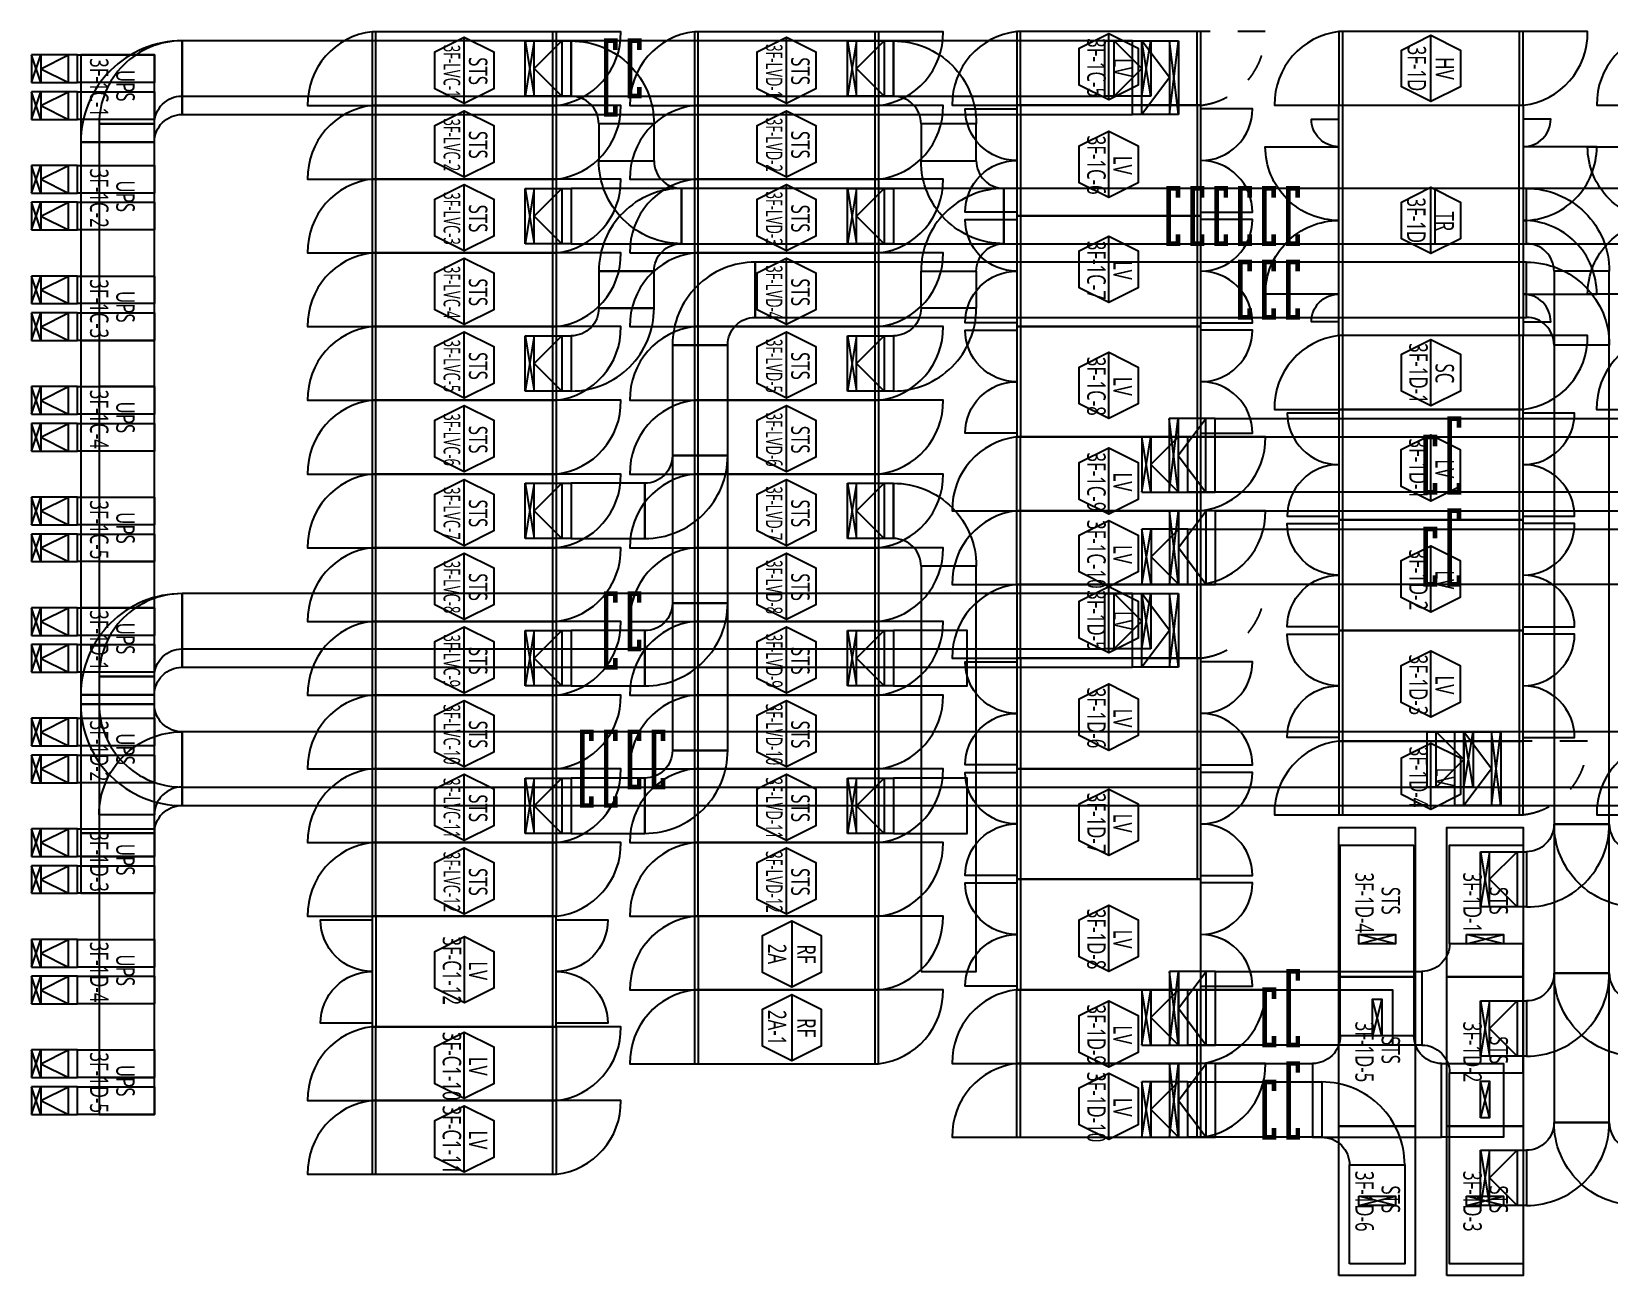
# Model space of a CAD drawing. Header units: millimetres. Extents: x -138191 to 245733, y -341087 to 835263.
# Drawn here: x -82852 to -65716, y 485705 to 499205 of the extents above; entities that cross this region are included whole.
import ezdxf
from ezdxf.enums import TextEntityAlignment as Align

# ---------------------------------------------------------------- set-up
doc = ezdxf.new("R2010")
doc.units = ezdxf.units.MM
doc.header["$LTSCALE"] = 300
doc.linetypes.add('D1', pattern=[3, 1, -1, 1])
for name, color, linetype in [('------00 Switch Gear', 3, 'Continuous'), ('------00 Switch Gear_Number', 1, 'Continuous'), ('-----26 Electrical Cable Tray_LV_STS1', 3, 'Continuous'), ('-----26 Electrical Cable Tray_LV_STS2', 2, 'Continuous'), ('-----26 Electrical Cable Tray_LV_UPS', 6, 'Continuous')]:
    doc.layers.add(name, color=color, linetype=linetype)
doc.styles.add('ELEC', font='malgun.ttf')

# ---------------------------------------------------------------- blocks, each defined once
blk = doc.blocks.new('STS-R')
blk.add_lwpolyline([(886994, -128588), (888614, -128588), (888614, -129418), (886994, -129418), (886994, -128588)])
blk = doc.blocks.new('A$550585017316')
at = {"color": 0}
for p, q in [((400, 300), (0, 300)), ((0, 300), (0, 0)), ((500, 300), (400, 300)), ((500, 0), (500, 300)), ((0, 0), (400, 0)), ((400, 0), (500, 0))]:
    blk.add_line(p, q, dxfattribs=at)
at = {"color": 8}
for p, q in [((100, 0), (0, 300)), ((0, 0), (100, 300)), ((100, 150), (400, 300)), ((100, 300), (100, 0)), ((400, 0), (400, 300)), ((100, 150), (400, 0))]:
    blk.add_line(p, q, dxfattribs=at)
blk = doc.blocks.new('A$495596483691')
at = {"color": 0}
for p, q in [((100, 600), (0, 600)), ((0, 600), (0, 0)), ((500, 600), (100, 600)), ((500, 0), (500, 600)), ((0, 0), (100, 0)), ((100, 0), (500, 0))]:
    blk.add_line(p, q, dxfattribs=at)
at = {"color": 8}
for p, q in [((400, 300), (100, 600)), ((100, 600), (100, 0)), ((400, 0), (400, 600)), ((400, 600), (500, 0)), ((500, 600), (400, 0)), ((400, 300), (100, 0))]:
    blk.add_line(p, q, dxfattribs=at)
blk = doc.blocks.new('A$480505980042')
at = {"color": 0}
for p, q in [((400, 800), (0, 800)), ((0, 800), (0, 0)), ((500, 800), (400, 800)), ((500, 0), (500, 800)), ((0, 0), (400, 0)), ((400, 0), (500, 0))]:
    blk.add_line(p, q, dxfattribs=at)
at = {"color": 8}
for p, q in [((100, 0), (0, 800)), ((0, 0), (100, 800)), ((100, 400), (400, 800)), ((100, 800), (100, 0)), ((400, 0), (400, 800)), ((100, 400), (400, 0))]:
    blk.add_line(p, q, dxfattribs=at)

msp = doc.modelspace()

# ---------------------------------------------------------------- linework, layer by layer
at = {"layer": '------00 Switch Gear'}
for p, q in [((-79112, 498403, 0), (-79112, 499203, 0)), ((-77192, 498403, 0), (-77192, 499203, 0)), ((-75612, 498403, 0), (-75612, 499203, 0)), ((-73692, 498403, 0), (-73692, 499203, 0)), ((-72111, 498405, 0), (-72111, 499205, 0)), ((-70193, 498405, 0), (-70193, 499205, 0)), ((-68611, 498405, 0), (-68611, 499205, 0)), ((-66693, 498405, 0), (-66693, 499205, 0)), ((-79112, 497603, 0), (-79112, 498403, 0)), ((-77192, 497603, 0), (-77192, 498403, 0)), ((-75612, 497603, 0), (-75612, 498403, 0)), ((-73692, 497603, 0), (-73692, 498403, 0)), ((-72113, 498405, 0), (-72113, 497205, 0)), ((-70195, 498405, 0), (-70195, 497205, 0)), ((-68611, 495905, 0), (-68611, 498405, 0)), ((-66697, 495905, 0), (-66697, 498405, 0)), ((-79112, 496803, 0), (-79112, 497603, 0)), ((-77192, 496803, 0), (-77192, 497603, 0)), ((-75612, 496803, 0), (-75612, 497603, 0)), ((-73692, 496803, 0), (-73692, 497603, 0)), ((-72113, 497205, 0), (-72113, 496005, 0)), ((-70195, 497205, 0), (-70195, 496005, 0)), ((-79112, 496003, 0), (-79112, 496803, 0)), ((-77192, 496003, 0), (-77192, 496803, 0)), ((-75612, 496003, 0), (-75612, 496803, 0)), ((-73692, 496003, 0), (-73692, 496803, 0)), ((-79112, 495203, 0), (-79112, 496003, 0)), ((-77192, 495203, 0), (-77192, 496003, 0)), ((-75612, 495203, 0), (-75612, 496003, 0)), ((-73692, 495203, 0), (-73692, 496003, 0)), ((-72113, 496005, 0), (-72113, 494805, 0)), ((-70195, 496005, 0), (-70195, 494805, 0)), ((-68613, 495105, 0), (-68613, 495905, 0)), ((-66693, 495105, 0), (-66693, 495905, 0)), ((-79112, 494403, 0), (-79112, 495203, 0)), ((-77192, 494403, 0), (-77192, 495203, 0)), ((-75612, 494403, 0), (-75612, 495203, 0)), ((-73692, 494403, 0), (-73692, 495203, 0)), ((-68614, 495105, 0), (-68614, 493905, 0)), ((-66696, 495105, 0), (-66696, 493905, 0)), ((-72112, 494005, 0), (-72112, 494805, 0)), ((-70192, 494005, 0), (-70192, 494805, 0)), ((-79112, 493603, 0), (-79112, 494403, 0)), ((-77192, 493603, 0), (-77192, 494403, 0)), ((-75612, 493603, 0), (-75612, 494403, 0)), ((-73692, 493603, 0), (-73692, 494403, 0)), ((-72112, 493205, 0), (-72112, 494005, 0)), ((-70192, 493205, 0), (-70192, 494005, 0)), ((-68614, 493905, 0), (-68614, 492705, 0)), ((-66696, 493905, 0), (-66696, 492705, 0)), ((-79112, 492803, 0), (-79112, 493603, 0)), ((-77192, 492803, 0), (-77192, 493603, 0)), ((-75612, 492803, 0), (-75612, 493603, 0)), ((-73692, 492803, 0), (-73692, 493603, 0)), ((-72111, 492405, 0), (-72111, 493205, 0)), ((-70193, 492405, 0), (-70193, 493205, 0)), ((-79112, 492003, 0), (-79112, 492803, 0)), ((-77192, 492003, 0), (-77192, 492803, 0)), ((-75612, 492003, 0), (-75612, 492803, 0)), ((-73692, 492003, 0), (-73692, 492803, 0)), ((-68614, 492705, 0), (-68614, 491505, 0)), ((-66696, 492705, 0), (-66696, 491505, 0)), ((-72113, 492405, 0), (-72113, 491205, 0)), ((-70195, 492405, 0), (-70195, 491205, 0)), ((-79112, 491203, 0), (-79112, 492003, 0)), ((-77192, 491203, 0), (-77192, 492003, 0)), ((-75612, 491203, 0), (-75612, 492003, 0)), ((-73692, 491203, 0), (-73692, 492003, 0)), ((-68612, 490705, 0), (-68612, 491505, 0)), ((-66694, 490705, 0), (-66694, 491505, 0)), ((-79112, 490403, 0), (-79112, 491203, 0)), ((-77192, 490403, 0), (-77192, 491203, 0)), ((-75612, 490403, 0), (-75612, 491203, 0)), ((-73692, 490403, 0), (-73692, 491203, 0)), ((-72113, 491205, 0), (-72113, 490005, 0)), ((-70195, 491205, 0), (-70195, 490005, 0)), ((-79112, 489603, 0), (-79112, 490403, 0)), ((-77192, 489603, 0), (-77192, 490403, 0)), ((-75612, 489603, 0), (-75612, 490403, 0)), ((-73692, 489603, 0), (-73692, 490403, 0)), ((-72113, 490005, 0), (-72113, 488805, 0)), ((-79113, 489603, 0), (-79113, 488403, 0)), ((-77195, 489603, 0), (-77195, 488403, 0)), ((-75613, 489603, 0), (-75613, 488803, 0)), ((-73695, 489603, 0), (-73695, 488803, 0)), ((-75613, 488803, 0), (-75613, 488003, 0)), ((-73695, 488803, 0), (-73695, 488003, 0)), ((-72112, 488005, 0), (-72112, 488805, 0)), ((-70192, 488005, 0), (-70192, 488805, 0)), ((-79112, 487603, 0), (-79112, 488403, 0)), ((-77192, 487603, 0), (-77192, 488403, 0)), ((-72112, 487205, 0), (-72112, 488005, 0)), ((-70192, 487205, 0), (-70192, 488005, 0)), ((-79112, 486803, 0), (-79112, 487603, 0)), ((-77192, 486803, 0), (-77192, 487603, 0))]:
    msp.add_line(p, q, dxfattribs=at)
at = {"layer": '------00 Switch Gear', "elevation": 0}
for points in [[(-79154, 499203, 0.385743), (-79854, 498403), (-79154, 498403)], [(-77152, 498403, 0.385743), (-76452, 499203), (-77152, 499203)], [(-75654, 499203, 0.385743), (-76354, 498403), (-75654, 498403)], [(-73652, 498403, 0.385743), (-72952, 499203), (-73652, 499203)], [(-72153, 499205, 0.385743), (-72853, 498405), (-72153, 498405)], [(-68653, 499205, 0.385743), (-69353, 498405), (-68653, 498405)], [(-66653, 498405, 0.385743), (-65953, 499205), (-66653, 499205)], [(-65153, 499205, 0.385743), (-65853, 498405), (-65153, 498405)], [(-79154, 498403, 0.385743), (-79854, 497603), (-79154, 497603)], [(-77152, 497603, 0.385743), (-76452, 498403), (-77152, 498403)], [(-75654, 498403, 0.385743), (-76354, 497603), (-75654, 497603)], [(-73652, 497603, 0.385743), (-72952, 498403), (-73652, 498403)], [(-72153, 497245), (-72713, 497245, -0.414214), (-72153, 497805, -0.414214), (-72713, 498365), (-72713, 498365), (-72153, 498365)], [(-70153, 497245), (-69593, 497245, 0.414214), (-70153, 497805, 0.414214), (-69593, 498365), (-70153, 498365)], [(-68653, 496055), (-68953, 496055, -0.414214), (-68653, 496355), (-69453, 496355, -0.414214), (-68653, 497155, -0.414214), (-69453, 497955), (-68653, 497955, -0.414214), (-68953, 498255), (-68653, 498255)], [(-66653, 496055), (-66353, 496055, 0.414214), (-66653, 496355), (-65853, 496355, 0.414214), (-66653, 497155, 0.414214), (-65853, 497955), (-66653, 497955, 0.414214), (-66353, 498255), (-66653, 498255)], [(-65153, 496055), (-65453, 496055, -0.414214), (-65153, 496355), (-65953, 496355, -0.414214), (-65153, 497155, -0.414214), (-65953, 497955), (-65153, 497955, -0.414214), (-65453, 498255), (-65153, 498255)], [(-79154, 497603, 0.385743), (-79854, 496803), (-79154, 496803)], [(-77152, 496803, 0.385743), (-76452, 497603), (-77152, 497603)], [(-73652, 496803, 0.385743), (-72952, 497603), (-73652, 497603)], [(-72153, 496045), (-72713, 496045, -0.414214), (-72153, 496605, -0.414214), (-72713, 497165), (-72713, 497165), (-72153, 497165)], [(-70153, 496045), (-69593, 496045, 0.414214), (-70153, 496605, 0.414214), (-69593, 497165), (-70153, 497165)], [(-79154, 496803, 0.385743), (-79854, 496003), (-79154, 496003)], [(-77152, 496003, 0.385743), (-76452, 496803), (-77152, 496803)], [(-75654, 496803, 0.385743), (-76354, 496003), (-75654, 496003)], [(-73652, 496003, 0.385743), (-72952, 496803), (-73652, 496803)], [(-79154, 496003, 0.385743), (-79854, 495203), (-79154, 495203)], [(-77152, 495203, 0.385743), (-76452, 496003), (-77152, 496003)], [(-75654, 496003, 0.385743), (-76354, 495203), (-75654, 495203)], [(-73652, 495203, 0.385743), (-72952, 496003), (-73652, 496003)], [(-72153, 494845), (-72713, 494845, -0.414214), (-72153, 495405, -0.414214), (-72713, 495965), (-72713, 495965), (-72153, 495965)], [(-70153, 494845), (-69593, 494845, 0.414214), (-70153, 495405, 0.414214), (-69593, 495965), (-70153, 495965)], [(-70153, 494845), (-69593, 494845, 0.414214), (-70153, 495405, 0.414214), (-69593, 495965), (-70153, 495965)], [(-68655, 495905, 0.385743), (-69355, 495105), (-68655, 495105)], [(-66653, 495105, 0.385743), (-65953, 495905), (-66653, 495905)], [(-65155, 495905, 0.385743), (-65855, 495105), (-65155, 495105)], [(-79154, 495203, 0.385743), (-79854, 494403), (-79154, 494403)], [(-77152, 494403, 0.385743), (-76452, 495203), (-77152, 495203)], [(-75654, 495203, 0.385743), (-76354, 494403), (-75654, 494403)], [(-73652, 494403, 0.385743), (-72952, 495203), (-73652, 495203)], [(-68654, 495065), (-69214, 495065), (-69214, 495065, 0.414214), (-68654, 494505, 0.414214), (-69214, 493945), (-68654, 493945)], [(-66654, 493945), (-66094, 493945, 0.414214), (-66654, 494505, 0.414214), (-66094, 495065), (-66654, 495065)], [(-72154, 494805, 0.385743), (-72854, 494005), (-72154, 494005)], [(-70152, 494005, 0.385743), (-69452, 494805), (-70152, 494805)], [(-79154, 494403, 0.385743), (-79854, 493603), (-79154, 493603)], [(-77152, 493603, 0.385743), (-76452, 494403), (-77152, 494403)], [(-75654, 494403, 0.385743), (-76354, 493603), (-75654, 493603)], [(-73652, 493603, 0.385743), (-72952, 494403), (-73652, 494403)], [(-72154, 494005, 0.385743), (-72854, 493205), (-72154, 493205)], [(-70152, 493205, 0.385743), (-69452, 494005), (-70152, 494005)], [(-68654, 492745), (-69214, 492745, -0.414214), (-68654, 493305, -0.414214), (-69214, 493865), (-69214, 493865), (-68654, 493865)], [(-66654, 492745), (-66094, 492745, 0.414214), (-66654, 493305, 0.414214), (-66094, 493865), (-66654, 493865)], [(-79154, 493603, 0.385743), (-79854, 492803), (-79154, 492803)], [(-77152, 492803, 0.385743), (-76452, 493603), (-77152, 493603)], [(-75654, 493603, 0.385743), (-76354, 492803), (-75654, 492803)], [(-73652, 492803, 0.385743), (-72952, 493603), (-73652, 493603)], [(-72153, 493205, 0.385743), (-72853, 492405), (-72153, 492405)], [(-79154, 492803, 0.385743), (-79854, 492003), (-79154, 492003)], [(-77152, 492003, 0.385743), (-76452, 492803), (-77152, 492803)], [(-75654, 492803, 0.385743), (-76354, 492003), (-75654, 492003)], [(-73652, 492003, 0.385743), (-72952, 492803), (-73652, 492803)], [(-68654, 491545), (-69214, 491545, -0.414214), (-68654, 492105, -0.414214), (-69214, 492665), (-69214, 492665), (-68654, 492665)], [(-66654, 491545), (-66094, 491545, 0.414214), (-66654, 492105, 0.414214), (-66094, 492665), (-66654, 492665)], [(-72153, 491245), (-72713, 491245, -0.414214), (-72153, 491805, -0.414214), (-72713, 492365), (-72713, 492365), (-72153, 492365)], [(-70153, 491245), (-69593, 491245, 0.414214), (-70153, 491805, 0.414214), (-69593, 492365), (-70153, 492365)], [(-79154, 492003, 0.385743), (-79854, 491203), (-79154, 491203)], [(-77152, 491203, 0.385743), (-76452, 492003), (-77152, 492003)], [(-75654, 492003, 0.385743), (-76354, 491203), (-75654, 491203)], [(-73652, 491203, 0.385743), (-72952, 492003), (-73652, 492003)], [(-68654, 491505, 0.385743), (-69354, 490705), (-68654, 490705)], [(-65154, 491505, 0.385743), (-65854, 490705), (-65154, 490705)], [(-79154, 491203, 0.385743), (-79854, 490403), (-79154, 490403)], [(-77152, 490403, 0.385743), (-76452, 491203), (-77152, 491203)], [(-75654, 491203, 0.385743), (-76354, 490403), (-75654, 490403)], [(-73652, 490403, 0.385743), (-72952, 491203), (-73652, 491203)], [(-72153, 490045), (-72713, 490045, -0.414214), (-72153, 490605, -0.414214), (-72713, 491165), (-72713, 491165), (-72153, 491165)], [(-70153, 490045), (-69593, 490045, 0.414214), (-70153, 490605, 0.414214), (-69593, 491165), (-70153, 491165)], [(-79154, 490403, 0.385743), (-79854, 489603), (-79113, 489603)], [(-77152, 489603, 0.385743), (-76452, 490403), (-77152, 490403)], [(-75654, 490403, 0.385743), (-76354, 489603), (-75654, 489603)], [(-73652, 489603, 0.385743), (-72952, 490403), (-73652, 490403)], [(-72153, 488845), (-72713, 488845, -0.414214), (-72153, 489405, -0.414214), (-72713, 489965), (-72713, 489965), (-72153, 489965)], [(-70153, 488845), (-69593, 488845, 0.414214), (-70153, 489405, 0.414214), (-69593, 489965), (-70153, 489965)], [(-70153, 488845), (-69593, 488845, 0.414214), (-70153, 489405, 0.414214), (-69593, 489965), (-70153, 489965)], [(-70153, 488845), (-69593, 488845, 0.414214), (-70153, 489405, 0.414214), (-69593, 489965), (-70153, 489965)], [(-70153, 488845), (-69593, 488845, 0.414214), (-70153, 489405, 0.414214), (-69593, 489965), (-70153, 489965)], [(-75653, 489603, 0.385743), (-76353, 488803), (-75653, 488803)], [(-73653, 488803, 0.385743), (-72953, 489603), (-73653, 489603)], [(-79153, 488443), (-79713, 488443, -0.414214), (-79153, 489003, -0.414214), (-79713, 489563), (-79713, 489563), (-79153, 489563)], [(-77153, 489563), (-76593, 489563, -0.414214), (-77153, 489003, -0.414214), (-76593, 488443), (-77153, 488443)], [(-75653, 488803, 0.385743), (-76353, 488003), (-75653, 488003)], [(-73653, 488003, 0.385743), (-72953, 488803), (-73653, 488803)], [(-72154, 488805, 0.385743), (-72854, 488005), (-72154, 488005)], [(-70152, 488005, 0.385743), (-69452, 488805), (-70152, 488805)], [(-79154, 488403, 0.385743), (-79854, 487603), (-79154, 487603)], [(-77152, 487603, 0.385743), (-76452, 488403), (-77152, 488403)], [(-72154, 488005, 0.385743), (-72854, 487205), (-72154, 487205)], [(-70152, 487205, 0.385743), (-69452, 488005), (-70152, 488005)], [(-79154, 487603, 0.385743), (-79854, 486803), (-79154, 486803)], [(-77152, 486803, 0.385743), (-76452, 487603), (-77152, 487603)]]:
    msp.add_lwpolyline(points, format="xyb", dxfattribs=at)
for points in [[(-77152, 498403), (-77152, 499203), (-79154, 499203), (-79154, 498403)], [(-73652, 498403), (-73652, 499203), (-75654, 499203), (-75654, 498403)], [(-70153, 498405), (-70153, 499205), (-72153, 499205), (-72153, 498405)], [(-66653, 498405), (-66653, 499205), (-68653, 499205), (-68653, 498405)], [(-77152, 497603), (-77152, 498403), (-79154, 498403), (-79154, 497603)], [(-73652, 497603), (-73652, 498403), (-75654, 498403), (-75654, 497603)], [(-72153, 498405), (-72153, 497205), (-70153, 497205), (-70153, 498405)], [(-68653, 495905), (-68653, 498405), (-66653, 498405), (-66653, 495905)], [(-77152, 496803), (-77152, 497603), (-79154, 497603), (-79154, 496803)], [(-73652, 496803), (-73652, 497603), (-75654, 497603), (-75654, 496803)], [(-72153, 497205), (-72153, 496005), (-70153, 496005), (-70153, 497205)], [(-77152, 496003), (-77152, 496803), (-79154, 496803), (-79154, 496003)], [(-73652, 496003), (-73652, 496803), (-75654, 496803), (-75654, 496003)], [(-77152, 495203), (-77152, 496003), (-79154, 496003), (-79154, 495203)], [(-73652, 495203), (-73652, 496003), (-75654, 496003), (-75654, 495203)], [(-72153, 496005), (-72153, 494805), (-70153, 494805), (-70153, 496005)], [(-66653, 495105), (-66653, 495905), (-68655, 495905), (-68655, 495105)], [(-77152, 494403), (-77152, 495203), (-79154, 495203), (-79154, 494403)], [(-73652, 494403), (-73652, 495203), (-75654, 495203), (-75654, 494403)], [(-68654, 495105), (-68654, 493905), (-66654, 493905), (-66654, 495105)], [(-70152, 494005), (-70152, 494805), (-72154, 494805), (-72154, 494005)], [(-77152, 493603), (-77152, 494403), (-79154, 494403), (-79154, 493603)], [(-73652, 493603), (-73652, 494403), (-75654, 494403), (-75654, 493603)], [(-70152, 493205), (-70152, 494005), (-72154, 494005), (-72154, 493205)], [(-68654, 493905), (-68654, 492705), (-66654, 492705), (-66654, 493905)], [(-77152, 492803), (-77152, 493603), (-79154, 493603), (-79154, 492803)], [(-73652, 492803), (-73652, 493603), (-75654, 493603), (-75654, 492803)], [(-70153, 492405), (-70153, 493205), (-72153, 493205), (-72153, 492405)], [(-77152, 492003), (-77152, 492803), (-79154, 492803), (-79154, 492003)], [(-73652, 492003), (-73652, 492803), (-75654, 492803), (-75654, 492003)], [(-68654, 492705), (-68654, 491505), (-66654, 491505), (-66654, 492705)], [(-72153, 492405), (-72153, 491205), (-70153, 491205), (-70153, 492405)], [(-77152, 491203), (-77152, 492003), (-79154, 492003), (-79154, 491203)], [(-73652, 491203), (-73652, 492003), (-75654, 492003), (-75654, 491203)], [(-66654, 490705), (-66654, 491505), (-68654, 491505), (-68654, 490705)], [(-77152, 490403), (-77152, 491203), (-79154, 491203), (-79154, 490403)], [(-73652, 490403), (-73652, 491203), (-75654, 491203), (-75654, 490403)], [(-72153, 491205), (-72153, 490005), (-70153, 490005), (-70153, 491205)], [(-77152, 489603), (-77152, 490403), (-79154, 490403), (-79154, 489603)], [(-73652, 489603), (-73652, 490403), (-75654, 490403), (-75654, 489603)], [(-72153, 490005), (-72153, 488805), (-70153, 488805), (-70153, 490005)], [(-79153, 489603), (-79153, 488403), (-77153, 488403), (-77153, 489603)], [(-75653, 489603), (-75653, 488803), (-73653, 488803), (-73653, 489603)], [(-75653, 488803), (-75653, 488003), (-73653, 488003), (-73653, 488803)], [(-70152, 488005), (-70152, 488805), (-72154, 488805), (-72154, 488005)], [(-77152, 487603), (-77152, 488403), (-79154, 488403), (-79154, 487603)], [(-70152, 487205), (-70152, 488005), (-72154, 488005), (-72154, 487205)], [(-77152, 486803), (-77152, 487603), (-79154, 487603), (-79154, 486803)]]:
    msp.add_lwpolyline(points, close=True, dxfattribs=at)
at = {"layer": '------00 Switch Gear', "linetype": 'D1', "elevation": 0}
for points in [[(-70153, 498405, 0.385743), (-69453, 499205), (-70153, 499205)], [(-70153, 492405, 0.385743), (-69453, 493205), (-70153, 493205)], [(-66654, 490705, 0.385743), (-65954, 491505), (-66654, 491505)]]:
    msp.add_lwpolyline(points, format="xyb", dxfattribs=at)
at = {"layer": '------00 Switch Gear', "elevation": 0}
msp.add_lwpolyline([(-76354, 496803), (-75654, 496803)], dxfattribs=at)
at = {"layer": '------00 Switch Gear'}
msp.add_arc((-75563, 496817, 0), 791, 96.6265, 181.0016, dxfattribs=at)
at = {"layer": '------00 Switch Gear_Number', "elevation": 0}
for points in [[(-78153, 498425), (-78153, 499145), (-77833, 498986), (-77833, 498585), (-78153, 498425), (-78473, 498585), (-78473, 498986), (-78153, 499145)], [(-74653, 498425), (-74653, 499145), (-74333, 498986), (-74333, 498585), (-74653, 498425), (-74973, 498585), (-74973, 498986), (-74653, 499145)], [(-71153, 498463), (-71153, 499183), (-70833, 499024), (-70833, 498623), (-71153, 498463), (-71473, 498623), (-71473, 499024), (-71153, 499183)], [(-67655, 498445), (-67655, 499165), (-67335, 499005), (-67335, 498605), (-67655, 498445), (-67975, 498605), (-67975, 499005), (-67655, 499165)], [(-78153, 497625), (-78153, 498345), (-77833, 498186), (-77833, 497785), (-78153, 497625), (-78473, 497785), (-78473, 498186), (-78153, 498345)], [(-74653, 497625), (-74653, 498345), (-74333, 498186), (-74333, 497785), (-74653, 497625), (-74973, 497785), (-74973, 498186), (-74653, 498345)], [(-71153, 497404), (-71153, 498124), (-70833, 497964), (-70833, 497564), (-71153, 497404), (-71473, 497564), (-71473, 497964), (-71153, 498124)], [(-78153, 496825), (-78153, 497545), (-77833, 497386), (-77833, 496985), (-78153, 496825), (-78473, 496985), (-78473, 497386), (-78153, 497545)], [(-74653, 496825), (-74653, 497545), (-74333, 497386), (-74333, 496985), (-74653, 496825), (-74973, 496985), (-74973, 497386), (-74653, 497545)], [(-67655, 496795), (-67655, 497515), (-67335, 497355), (-67335, 496955), (-67655, 496795), (-67975, 496955), (-67975, 497355), (-67655, 497515)], [(-71153, 496263), (-71153, 496983), (-70833, 496824), (-70833, 496423), (-71153, 496263), (-71473, 496423), (-71473, 496824), (-71153, 496983)], [(-78153, 496025), (-78153, 496745), (-77833, 496586), (-77833, 496185), (-78153, 496025), (-78473, 496185), (-78473, 496586), (-78153, 496745)], [(-74653, 496025), (-74653, 496745), (-74333, 496586), (-74333, 496185), (-74653, 496025), (-74973, 496185), (-74973, 496586), (-74653, 496745)], [(-78153, 495225), (-78153, 495945), (-77833, 495786), (-77833, 495385), (-78153, 495225), (-78473, 495385), (-78473, 495786), (-78153, 495945)], [(-74653, 495225), (-74653, 495945), (-74333, 495786), (-74333, 495385), (-74653, 495225), (-74973, 495385), (-74973, 495786), (-74653, 495945)], [(-67655, 495144), (-67655, 495864), (-67335, 495704), (-67335, 495304), (-67655, 495144), (-67975, 495304), (-67975, 495704), (-67655, 495864)], [(-71153, 495004), (-71153, 495724), (-70833, 495564), (-70833, 495164), (-71153, 495004), (-71473, 495164), (-71473, 495564), (-71153, 495724)], [(-78153, 494425), (-78153, 495145), (-77833, 494986), (-77833, 494585), (-78153, 494425), (-78473, 494585), (-78473, 494986), (-78153, 495145)], [(-74653, 494425), (-74653, 495145), (-74333, 494986), (-74333, 494585), (-74653, 494425), (-74973, 494585), (-74973, 494986), (-74653, 495145)], [(-67656, 494109), (-67656, 494829), (-67336, 494669), (-67336, 494268), (-67656, 494109), (-67976, 494268), (-67976, 494669), (-67656, 494829)], [(-71153, 493966), (-71153, 494686), (-70833, 494527), (-70833, 494126), (-71153, 493966), (-71473, 494126), (-71473, 494527), (-71153, 494686)], [(-78153, 493625), (-78153, 494345), (-77833, 494186), (-77833, 493785), (-78153, 493625), (-78473, 493785), (-78473, 494186), (-78153, 494345)], [(-74653, 493625), (-74653, 494345), (-74333, 494186), (-74333, 493785), (-74653, 493625), (-74973, 493785), (-74973, 494186), (-74653, 494345)], [(-71153, 493180), (-71153, 493900), (-70833, 493741), (-70833, 493340), (-71153, 493180), (-71473, 493340), (-71473, 493741), (-71153, 493900)], [(-78153, 492825), (-78153, 493545), (-77833, 493386), (-77833, 492985), (-78153, 492825), (-78473, 492985), (-78473, 493386), (-78153, 493545)], [(-74653, 492825), (-74653, 493545), (-74333, 493386), (-74333, 492985), (-74653, 492825), (-74973, 492985), (-74973, 493386), (-74653, 493545)], [(-67656, 492904), (-67656, 493624), (-67336, 493464), (-67336, 493064), (-67656, 492904), (-67976, 493064), (-67976, 493464), (-67656, 493624)], [(-71153, 492463), (-71153, 493183), (-70833, 493024), (-70833, 492623), (-71153, 492463), (-71473, 492623), (-71473, 493024), (-71153, 493183)], [(-78153, 492025), (-78153, 492745), (-77833, 492586), (-77833, 492185), (-78153, 492025), (-78473, 492185), (-78473, 492586), (-78153, 492745)], [(-74653, 492025), (-74653, 492745), (-74333, 492586), (-74333, 492185), (-74653, 492025), (-74973, 492185), (-74973, 492586), (-74653, 492745)], [(-67656, 491763), (-67656, 492483), (-67336, 492324), (-67336, 491923), (-67656, 491763), (-67976, 491923), (-67976, 492324), (-67656, 492483)], [(-71153, 491404), (-71153, 492124), (-70833, 491964), (-70833, 491564), (-71153, 491404), (-71473, 491564), (-71473, 491964), (-71153, 492124)], [(-78153, 491225), (-78153, 491945), (-77833, 491786), (-77833, 491385), (-78153, 491225), (-78473, 491385), (-78473, 491786), (-78153, 491945)], [(-74653, 491225), (-74653, 491945), (-74333, 491786), (-74333, 491385), (-74653, 491225), (-74973, 491385), (-74973, 491786), (-74653, 491945)], [(-67654, 490763), (-67654, 491483), (-67334, 491324), (-67334, 490923), (-67654, 490763), (-67974, 490923), (-67974, 491324), (-67654, 491483)], [(-78153, 490425), (-78153, 491145), (-77833, 490986), (-77833, 490585), (-78153, 490425), (-78473, 490585), (-78473, 490986), (-78153, 491145)], [(-74653, 490425), (-74653, 491145), (-74333, 490986), (-74333, 490585), (-74653, 490425), (-74973, 490585), (-74973, 490986), (-74653, 491145)], [(-71153, 490263), (-71153, 490983), (-70833, 490824), (-70833, 490423), (-71153, 490263), (-71473, 490423), (-71473, 490824), (-71153, 490983)], [(-78153, 489625), (-78153, 490345), (-77833, 490186), (-77833, 489785), (-78153, 489625), (-78473, 489785), (-78473, 490186), (-78153, 490345)], [(-74653, 489625), (-74653, 490345), (-74333, 490186), (-74333, 489785), (-74653, 489625), (-74973, 489785), (-74973, 490186), (-74653, 490345)], [(-71153, 489004), (-71153, 489724), (-70833, 489564), (-70833, 489164), (-71153, 489004), (-71473, 489164), (-71473, 489564), (-71153, 489724)], [(-78152, 488662), (-78152, 489382), (-77832, 489222), (-77832, 488821), (-78152, 488662), (-78472, 488821), (-78472, 489222), (-78152, 489382)], [(-71153, 487966), (-71153, 488686), (-70833, 488527), (-70833, 488126), (-71153, 487966), (-71473, 488126), (-71473, 488527), (-71153, 488686)], [(-78153, 487625), (-78153, 488345), (-77833, 488186), (-77833, 487785), (-78153, 487625), (-78473, 487785), (-78473, 488186), (-78153, 488345)], [(-71153, 487180), (-71153, 487900), (-70833, 487741), (-70833, 487340), (-71153, 487180), (-71473, 487340), (-71473, 487741), (-71153, 487900)], [(-78153, 486825), (-78153, 487545), (-77833, 487386), (-77833, 486985), (-78153, 486825), (-78473, 486985), (-78473, 487386), (-78153, 487545)]]:
    msp.add_lwpolyline(points, dxfattribs=at)
at = {"layer": '------00 Switch Gear_Number', "color": 1, "elevation": 0}
for points in [[(-74595, 489554), (-74595, 488834), (-74915, 488994), (-74915, 489395), (-74595, 489554), (-74275, 489395), (-74275, 488994), (-74595, 488834)], [(-74595, 488754), (-74595, 488034), (-74915, 488194), (-74915, 488595), (-74595, 488754), (-74275, 488595), (-74275, 488194), (-74595, 488034)]]:
    msp.add_lwpolyline(points, dxfattribs=at)
at = {"layer": '-----26 Electrical Cable Tray_LV_STS1', "elevation": 0}
for points in [[(-69998, 495005), (-64252, 495005), (-64252, 494205), (-69998, 494205)], [(-70295, 494805), (-65340, 494805), (-65340, 494205), (-70295, 494205)], [(-69995, 494005), (-64252, 494005), (-64252, 493205), (-69995, 493205)], [(-70294, 493805), (-65339, 493805), (-65339, 493205), (-70294, 493205)], [(-67839, 490376), (-67839, 488305), (-68639, 488305), (-68639, 490376)], [(-66652, 490376), (-66652, 489305), (-67452, 489305), (-67452, 490376)], [(-68439, 489405), (-68039, 489405), (-68039, 489305), (-68439, 489305)], [(-67267, 489405), (-66867, 489405), (-66867, 489305), (-67267, 489305)], [(-69995, 489005), (-67752, 489005), (-67752, 488205), (-69995, 488205)], [(-70295, 488805), (-68070, 488805), (-68070, 488205), (-70295, 488205)], [(-68289, 488305), (-68289, 488705), (-68189, 488705), (-68189, 488305)], [(-69995, 488005), (-68939, 488005), (-68939, 487205), (-69995, 487205)], [(-67539, 488005), (-66868, 488005), (-66868, 487205), (-67539, 487205)], [(-66652, 487905), (-66652, 485832), (-67452, 485832), (-67452, 487905)], [(-70295, 487805), (-68839, 487805), (-68839, 487205), (-70295, 487205)], [(-67117, 487415), (-67117, 487815), (-67017, 487815), (-67017, 487415)], [(-68539, 485832), (-68539, 486905), (-67939, 486905), (-67939, 485832)], [(-68439, 486565), (-68039, 486565), (-68039, 486465), (-68439, 486465)], [(-67267, 486565), (-66867, 486565), (-66867, 486465), (-67267, 486465)]]:
    msp.add_lwpolyline(points, close=True, dxfattribs=at)
at = {"layer": '-----26 Electrical Cable Tray_LV_STS1', "ltscale": 7.5, "const_width": 50, "elevation": 0}
for points in [[(-67351, 494905), (-67351, 495005), (-67451, 495005), (-67451, 494205), (-67351, 494205), (-67351, 494305)], [(-67611, 494705), (-67611, 494805), (-67711, 494805), (-67711, 494205), (-67611, 494205), (-67611, 494305)], [(-67351, 493905), (-67351, 494005), (-67451, 494005), (-67451, 493205), (-67351, 493205), (-67351, 493305)], [(-67611, 493705), (-67611, 493805), (-67711, 493805), (-67711, 493205), (-67611, 493205), (-67611, 493305)], [(-69100, 488905), (-69100, 489005), (-69200, 489005), (-69200, 488205), (-69100, 488205), (-69100, 488305)], [(-69360, 488705), (-69360, 488805), (-69460, 488805), (-69460, 488205), (-69360, 488205), (-69360, 488305)], [(-69100, 487905), (-69100, 488005), (-69200, 488005), (-69200, 487205), (-69100, 487205), (-69100, 487305)], [(-69360, 487705), (-69360, 487805), (-69460, 487805), (-69460, 487205), (-69360, 487205), (-69360, 487305)]]:
    msp.add_lwpolyline(points, dxfattribs=at)
at = {"layer": '-----26 Electrical Cable Tray_LV_STS1', "elevation": 0}
for points in [[(-68439, 489305), (-68039, 489405)], [(-68039, 489305), (-68439, 489405)], [(-67267, 489305), (-66867, 489405)], [(-66867, 489305), (-67267, 489405)], [(-68189, 488305), (-68289, 488705)], [(-68189, 488705), (-68289, 488305)], [(-67017, 487415), (-67117, 487815)], [(-67017, 487815), (-67117, 487415)], [(-68439, 486465), (-68039, 486565)], [(-68039, 486465), (-68439, 486565)], [(-67267, 486465), (-66867, 486565)], [(-66867, 486465), (-67267, 486565)]]:
    msp.add_lwpolyline(points, dxfattribs=at)
for points in [[(-67452, 487905), (-66652, 487905), (-66652, 487905), (-66652, 489305), (-67452, 489305, -0.414214), (-67752, 489005), (-67752, 488205), (-67752, 488205, -0.414214)], [(-68939, 488005), (-68939, 487205), (-68939, 487205), (-67539, 487205), (-67539, 488005, -0.414214), (-67839, 488305), (-68639, 488305), (-68639, 488305, -0.414214)], [(-68839, 487205), (-68839, 487205, -0.414214), (-68539, 486905), (-68539, 486905), (-67939, 486905, 0.414214), (-68839, 487805)]]:
    msp.add_lwpolyline(points, format="xyb", close=True, dxfattribs=at)
at = {"layer": '-----26 Electrical Cable Tray_LV_STS2', "elevation": 0}
for points in [[(-76692, 498203), (-76692, 498203, 0.414214), (-76992, 498503), (-76992, 498503), (-76992, 499103, -0.414214), (-76092, 498203)], [(-76092, 497803), (-76092, 497803, 0.414214), (-75792, 497503), (-75792, 497503), (-75792, 496903, -0.414214), (-76692, 497803)], [(-76092, 496603), (-76092, 496603, -0.414214), (-75792, 496903), (-75792, 496903), (-75792, 497503, 0.414214), (-76692, 496603)], [(-75292, 495803), (-75292, 495803, -0.414214), (-74992, 496103), (-74992, 496103), (-74992, 496703, 0.414214), (-75892, 495803)], [(-75292, 495803), (-75292, 495803, -0.414214), (-74992, 496103), (-74992, 496103), (-74992, 496703, 0.414214), (-75892, 495803)], [(-66317, 495803), (-66317, 495803, 0.414214), (-66617, 496103), (-66617, 496103), (-66617, 496703, -0.414214), (-65717, 495803)], [(-66317, 495803), (-66317, 495803, 0.414214), (-66617, 496103), (-66617, 496103), (-66617, 496703, -0.414214), (-65717, 495803)], [(-66317, 495803), (-66317, 495803, 0.414214), (-66617, 496103), (-66617, 496103), (-66617, 496703, -0.414214), (-65717, 495803)], [(-76692, 496203), (-76692, 496203, -0.414214), (-76992, 495903), (-76992, 495903), (-76992, 495303, 0.414214), (-76092, 496203)], [(-75892, 494603), (-75892, 494603, -0.414214), (-76192, 494303), (-76192, 494303), (-76192, 493703, 0.414214), (-75292, 494603)], [(-73192, 493403), (-73192, 493403, 0.414214), (-73492, 493703), (-73492, 493703), (-73492, 494303, -0.414214), (-72592, 493403)], [(-75892, 493003), (-75892, 493003, -0.414214), (-76192, 492703), (-76192, 492703), (-76192, 492103, 0.414214), (-75292, 493003)], [(-75892, 491403), (-75892, 491403, -0.414214), (-76192, 491103), (-76192, 491103), (-76192, 490503, 0.414214), (-75292, 491403)], [(-66317, 490604), (-66317, 490604, -0.414214), (-66617, 490304), (-66617, 490304), (-66617, 489704, 0.414214), (-65717, 490604)], [(-65717, 490604), (-65717, 490604, 0.414214), (-65417, 490304), (-65417, 490304), (-65417, 489704, -0.414214), (-66317, 490604)], [(-66317, 488984), (-66317, 488984, -0.414214), (-66617, 488684), (-66617, 488684), (-66617, 488084, 0.414214), (-65717, 488984)], [(-65717, 488984), (-65717, 488984, 0.414214), (-65417, 488684), (-65417, 488684), (-65417, 488084, -0.414214), (-66317, 488984)], [(-66317, 487364), (-66317, 487364, -0.414214), (-66617, 487064), (-66617, 487064), (-66617, 486464, 0.414214), (-65717, 487364)], [(-65717, 487364), (-65717, 487364, 0.414214), (-65417, 487064), (-65417, 487064), (-65417, 486464, -0.414214), (-66317, 487364)]]:
    msp.add_lwpolyline(points, format="xyb", close=True, dxfattribs=at)
at = {"layer": '-----26 Electrical Cable Tray_LV_STS2', "color": 1, "elevation": 0}
for points in [[(-73192, 498203), (-73192, 498203, 0.414214), (-73492, 498503), (-73492, 498503), (-73492, 499103, -0.414214), (-72592, 498203)], [(-72592, 497803), (-72592, 497803, 0.414214), (-72292, 497503), (-72292, 497503), (-72292, 496903, -0.414214), (-73192, 497803)], [(-72592, 496603), (-72592, 496603, -0.414214), (-72292, 496903), (-72292, 496903), (-72292, 497503, 0.414214), (-73192, 496603)], [(-66317, 496603), (-66317, 496603, 0.414214), (-66617, 496903), (-66617, 496903), (-66617, 497503, -0.414214), (-65717, 496603)], [(-66317, 496603), (-66317, 496603, 0.414214), (-66617, 496903), (-66617, 496903), (-66617, 497503, -0.414214), (-65717, 496603)], [(-66317, 496603), (-66317, 496603, 0.414214), (-66617, 496903), (-66617, 496903), (-66617, 497503, -0.414214), (-65717, 496603)], [(-73192, 496203), (-73192, 496203, -0.414214), (-73492, 495903), (-73492, 495903), (-73492, 495303, 0.414214), (-72592, 496203)]]:
    msp.add_lwpolyline(points, format="xyb", close=True, dxfattribs=at)
at = {"layer": '-----26 Electrical Cable Tray_LV_STS2', "elevation": 0}
for points in [[(-76692, 497803), (-76092, 497803), (-76092, 498203), (-76692, 498203)], [(-76992, 497503), (-76992, 496903), (-62869, 496903), (-62869, 497503)], [(-75792, 497503), (-75792, 496903), (-62869, 496903), (-62869, 497503)], [(-75792, 497503), (-75792, 496903), (-62869, 496903), (-62869, 497503)], [(-74992, 496703), (-74992, 496103), (-66617, 496103), (-66617, 496703)], [(-74992, 496703), (-74992, 496103), (-66617, 496103), (-66617, 496703)], [(-74992, 496703), (-74992, 496103), (-66617, 496103), (-66617, 496703)], [(-76692, 496203), (-76092, 496203), (-76092, 496603), (-76692, 496603)], [(-75892, 494603), (-75292, 494603), (-75292, 495803), (-75892, 495803)], [(-75892, 493003), (-75292, 493003), (-75292, 495803), (-75892, 495803)], [(-75892, 491403), (-75292, 491403), (-75292, 495803), (-75892, 495803)], [(-66317, 490604), (-65717, 490604), (-65717, 495803), (-66317, 495803)], [(-66317, 488984), (-65717, 488984), (-65717, 495803), (-66317, 495803)], [(-66317, 487364), (-65717, 487364), (-65717, 495803), (-66317, 495803)], [(-76992, 494303), (-76992, 493703), (-76192, 493703), (-76192, 494303)], [(-73192, 489003), (-72592, 489003), (-72592, 493403), (-73192, 493403)], [(-76992, 492703), (-76992, 492103), (-76192, 492103), (-76192, 492703)], [(-73492, 492703), (-73492, 492103), (-72692, 492103), (-72692, 492703)], [(-76992, 491103), (-76992, 490503), (-76192, 490503), (-76192, 491103)], [(-73492, 491103), (-73492, 490503), (-72692, 490503), (-72692, 491103)]]:
    msp.add_lwpolyline(points, close=True, dxfattribs=at)
at = {"layer": '-----26 Electrical Cable Tray_LV_STS2', "color": 1, "elevation": 0}
for points in [[(-73192, 497803), (-72592, 497803), (-72592, 498203), (-73192, 498203)], [(-73492, 497503), (-73492, 496903), (-67610, 496903), (-67610, 497503)], [(-72292, 497503), (-72292, 496903), (-66617, 496903), (-66617, 497503)], [(-72292, 497503), (-72292, 496903), (-66617, 496903), (-66617, 497503)], [(-73192, 496603), (-72592, 496603), (-72592, 496203), (-73192, 496203)], [(-66317, 490604), (-65717, 490604), (-65717, 496603), (-66317, 496603)], [(-66317, 488984), (-65717, 488984), (-65717, 496603), (-66317, 496603)], [(-66317, 487364), (-65717, 487364), (-65717, 496603), (-66317, 496603)]]:
    msp.add_lwpolyline(points, close=True, dxfattribs=at)
at = {"layer": '-----26 Electrical Cable Tray_LV_STS2', "ltscale": 7.5, "const_width": 50, "elevation": 0}
for points in [[(-70402, 497403), (-70402, 497503), (-70502, 497503), (-70502, 496903), (-70402, 496903), (-70402, 497003)], [(-70142, 497403), (-70142, 497503), (-70242, 497503), (-70242, 496903), (-70142, 496903), (-70142, 497003)], [(-69882, 497403), (-69882, 497503), (-69982, 497503), (-69982, 496903), (-69882, 496903), (-69882, 497003)], [(-69623, 497403), (-69623, 497503), (-69723, 497503), (-69723, 496903), (-69623, 496903), (-69623, 497003)], [(-69363, 497403), (-69363, 497503), (-69463, 497503), (-69463, 496903), (-69363, 496903), (-69363, 497003)], [(-69103, 497403), (-69103, 497503), (-69203, 497503), (-69203, 496903), (-69103, 496903), (-69103, 497003)], [(-69623, 496603), (-69623, 496703), (-69723, 496703), (-69723, 496103), (-69623, 496103), (-69623, 496203)], [(-69363, 496603), (-69363, 496703), (-69463, 496703), (-69463, 496103), (-69363, 496103), (-69363, 496203)], [(-69103, 496603), (-69103, 496703), (-69203, 496703), (-69203, 496103), (-69103, 496103), (-69103, 496203)]]:
    msp.add_lwpolyline(points, dxfattribs=at)
at = {"layer": '-----26 Electrical Cable Tray_LV_UPS', "elevation": 0}
for points in [[(-82318, 498005), (-81518, 498005, -0.414214), (-81218, 498305), (-81218, 499105, 0.414214)], [(-81518, 498205), (-81518, 498205, -0.414214), (-81218, 498505), (-81218, 498505), (-81218, 499105, 0.414214), (-82118, 498205)], [(-82318, 492005), (-81518, 492005, -0.414214), (-81218, 492305), (-81218, 493105, 0.414214)], [(-81518, 492205), (-81518, 492205, -0.414214), (-81218, 492505), (-81218, 492505), (-81218, 493105, 0.414214), (-82118, 492205)], [(-81218, 490805), (-81218, 491605, -0.414214), (-81518, 491905), (-82318, 491905, 0.414214)], [(-81518, 491905), (-82318, 491905), (-82318, 491905), (-82318, 490505), (-81518, 490505, -0.414214), (-81218, 490805), (-81218, 491605), (-81218, 491605, -0.414214)], [(-81218, 491605), (-81218, 491605, -0.414214), (-81518, 491905), (-81518, 491905), (-82118, 491905, 0.414214), (-81218, 491005)], [(-81218, 491005), (-81218, 491005, 0.414214), (-81518, 490705), (-81518, 490705), (-82118, 490705, -0.414214), (-81218, 491605)]]:
    msp.add_lwpolyline(points, format="xyb", close=True, dxfattribs=at)
for points in [[(-81218, 498505), (-71195, 498505), (-71195, 499105), (-81218, 499105)], [(-81218, 498305), (-70895, 498305), (-70895, 499105), (-81218, 499105)], [(-82352, 498952), (-81518, 498952), (-81518, 498652), (-82352, 498652)], [(-81518, 491905), (-81518, 498952), (-82318, 498952), (-82318, 491905)], [(-82352, 498552), (-81518, 498552), (-81518, 498252), (-82352, 498252)], [(-81518, 493452), (-81518, 498205), (-82118, 498205), (-82118, 493452)], [(-81518, 495852), (-81518, 498005), (-82318, 498005), (-82318, 495852)], [(-82352, 497752), (-81518, 497752), (-81518, 497452), (-82352, 497452)], [(-82352, 497352), (-81518, 497352), (-81518, 497052), (-82352, 497052)], [(-82352, 496552), (-81518, 496552), (-81518, 496252), (-82352, 496252)], [(-82352, 496152), (-81518, 496152), (-81518, 495852), (-82352, 495852)], [(-82352, 495352), (-81518, 495352), (-81518, 495052), (-82352, 495052)], [(-81518, 491905), (-81518, 495352), (-82118, 495352), (-82118, 491905)], [(-82352, 494952), (-81518, 494952), (-81518, 494652), (-82352, 494652)], [(-82352, 494152), (-81518, 494152), (-81518, 493852), (-82352, 493852)], [(-82352, 493752), (-81518, 493752), (-81518, 493452), (-82352, 493452)], [(-81218, 492505), (-71195, 492505), (-71195, 493105), (-81218, 493105)], [(-81218, 492305), (-70895, 492305), (-70895, 493105), (-81218, 493105)], [(-82352, 492952), (-81518, 492952), (-81518, 492652), (-82352, 492652)], [(-81518, 491905), (-81518, 492952), (-82318, 492952), (-82318, 491905)], [(-82352, 492552), (-81518, 492552), (-81518, 492252), (-82352, 492252)], [(-81518, 487452), (-81518, 492205), (-82118, 492205), (-82118, 487452)], [(-81518, 489852), (-81518, 492005), (-82318, 492005), (-82318, 489852)], [(-82352, 491752), (-81518, 491752), (-81518, 491452), (-82352, 491452)], [(-81218, 491005), (-64196, 491005), (-64196, 491605), (-81218, 491605)], [(-81218, 490805), (-63896, 490805), (-63896, 491605), (-81218, 491605)], [(-81218, 491005), (-67696, 491005), (-67696, 491605), (-81218, 491605)], [(-81218, 490805), (-67396, 490805), (-67396, 491605), (-81218, 491605)], [(-82352, 491352), (-81518, 491352), (-81518, 491052), (-82352, 491052)], [(-81518, 487852), (-81518, 490705), (-82118, 490705), (-82118, 487852)], [(-82352, 490552), (-81518, 490552), (-81518, 490252), (-82352, 490252)], [(-81518, 490252), (-81518, 490505), (-82318, 490505), (-82318, 490252)], [(-82352, 490152), (-81518, 490152), (-81518, 489852), (-82352, 489852)], [(-82352, 489352), (-81518, 489352), (-81518, 489052), (-82352, 489052)], [(-82352, 488952), (-81518, 488952), (-81518, 488652), (-82352, 488652)], [(-82352, 488152), (-81518, 488152), (-81518, 487852), (-82352, 487852)], [(-82352, 487752), (-81518, 487752), (-81518, 487452), (-82352, 487452)]]:
    msp.add_lwpolyline(points, close=True, dxfattribs=at)
at = {"layer": '-----26 Electrical Cable Tray_LV_UPS', "ltscale": 7.5, "const_width": 50, "elevation": 0}
for points in [[(-76512, 499005), (-76512, 499105), (-76612, 499105), (-76612, 498305), (-76512, 498305), (-76512, 498405)], [(-76252, 499005), (-76252, 499105), (-76352, 499105), (-76352, 498505), (-76252, 498505), (-76252, 498605)], [(-76512, 493005), (-76512, 493105), (-76612, 493105), (-76612, 492305), (-76512, 492305), (-76512, 492405)], [(-76253, 493005), (-76253, 493105), (-76353, 493105), (-76353, 492505), (-76253, 492505), (-76253, 492605)], [(-76772, 491505), (-76772, 491605), (-76872, 491605), (-76872, 490805), (-76772, 490805), (-76772, 490905)], [(-76512, 491505), (-76512, 491605), (-76612, 491605), (-76612, 490805), (-76512, 490805), (-76512, 490905)], [(-76253, 491505), (-76253, 491605), (-76353, 491605), (-76353, 491005), (-76253, 491005), (-76253, 491105)], [(-75993, 491505), (-75993, 491605), (-76093, 491605), (-76093, 491005), (-75993, 491005), (-75993, 491105)]]:
    msp.add_lwpolyline(points, dxfattribs=at)

# ---------------------------------------------------------------- block references
at = {"layer": '------00 Switch Gear', "rotation": 90.00000000000001}
for p in [(-197242, -398049, 0), (-196070, -398049, 0), (-197242, -399669, 0), (-196070, -399669, 0), (-197242, -401289, 0), (-196070, -401289, 0)]:
    msp.add_blockref('STS-R', p, dxfattribs=at)
at = {"layer": '-----26 Electrical Cable Tray_LV_STS1'}
for p in [(-70498, 494205, 0), (-70495, 493205, 0), (-70495, 488205, 0), (-70495, 487205, 0)]:
    msp.add_blockref('A$480505980042', p, dxfattribs=at)
at = {"layer": '-----26 Electrical Cable Tray_LV_STS1', "rotation": 180}
for p in [(-70295, 494805, 0), (-70294, 493805, 0), (-70295, 488805, 0), (-70295, 487805, 0)]:
    msp.add_blockref('A$495596483691', p, dxfattribs=at)
at = {"layer": '-----26 Electrical Cable Tray_LV_STS2', "xscale": -1}
for p in [(-76992, 498503, 0), (-73492, 498503, 0), (-76992, 496903, 0), (-73492, 496903, 0), (-76992, 495303, 0), (-73492, 495303, 0), (-76992, 493703, 0), (-73492, 493703, 0), (-76992, 492103, 0), (-73492, 492103, 0), (-76992, 490503, 0), (-73492, 490503, 0), (-66617, 489704, 0), (-66617, 488084, 0), (-66617, 486464, 0)]:
    msp.add_blockref('A$495596483691', p, dxfattribs=at)
at = {"layer": '-----26 Electrical Cable Tray_LV_UPS', "xscale": -1, "rotation": 180}
for p in [(-71195, 499105, 0), (-71195, 493105, 0), (-67696, 491605, 0)]:
    msp.add_blockref('A$495596483691', p, dxfattribs=at)
at = {"layer": '-----26 Electrical Cable Tray_LV_UPS', "xscale": -1}
for p in [(-70395, 498305, 0), (-70395, 492305, 0), (-66896, 490805, 0)]:
    msp.add_blockref('A$480505980042', p, dxfattribs=at)
at = {"layer": '-----26 Electrical Cable Tray_LV_UPS'}
for p in [(-82852, 498652, 0), (-82852, 498252, 0), (-82852, 497452, 0), (-82852, 497052, 0), (-82852, 496252, 0), (-82852, 495852, 0), (-82852, 495052, 0), (-82852, 494652, 0), (-82852, 493852, 0), (-82852, 493452, 0), (-82852, 492652, 0), (-82852, 492252, 0), (-82852, 491452, 0), (-82852, 491052, 0), (-82852, 490252, 0), (-82852, 489852, 0), (-82852, 489052, 0), (-82852, 488652, 0), (-82852, 487852, 0), (-82852, 487452, 0)]:
    msp.add_blockref('A$550585017316', p, dxfattribs=at)

# ---------------------------------------------------------------- texts
at = {"layer": '------00 Switch Gear_Number', "color": 0, "style": 'ELEC'}
for s, height, width, p in [('3F-LVC-1', 180, 0.6, (-78287, 498776, 0)), ('3F-LVD-1', 180, 0.6, (-74787, 498776, 0)), ('3F-1C-5', 200, 0.7, (-71287, 498814, 0)), ('3F-1D', 200, 0.7, (-67807, 498805, 0)), ('3F-1C-1', 200, 0.7, (-82117, 498597, 0)), ('STS', 200, 0.7, (-78002, 498776, 0)), ('STS', 200, 0.7, (-74502, 498776, 0)), ('LV', 200, 0.7, (-71002, 498814, 0)), ('HV', 200, 0.7, (-67504, 498805, 0)), ('UPS', 200, 0.7, (-81832, 498618, 0)), ('3F-LVC-2', 180, 0.6, (-78287, 497976, 0)), ('3F-LVD-2', 180, 0.6, (-74787, 497976, 0)), ('STS', 200, 0.7, (-78002, 497976, 0)), ('STS', 200, 0.7, (-74502, 497976, 0)), ('3F-1C-6', 200, 0.7, (-71287, 497755, 0)), ('LV', 200, 0.7, (-71002, 497755, 0)), ('3F-1C-2', 200, 0.7, (-82117, 497397, 0)), ('UPS', 200, 0.7, (-81832, 497418, 0)), ('3F-LVC-3', 180, 0.6, (-78287, 497176, 0)), ('STS', 200, 0.7, (-78002, 497176, 0)), ('3F-LVD-3', 180, 0.6, (-74787, 497176, 0)), ('STS', 200, 0.7, (-74502, 497176, 0)), ('3F-1D', 200, 0.7, (-67813, 497157, 0)), ('TR', 200, 0.7, (-67504, 497146, 0)), ('3F-1C-7', 200, 0.7, (-71287, 496614, 0)), ('3F-LVC-4', 180, 0.6, (-78287, 496376, 0)), ('3F-LVD-4', 180, 0.6, (-74787, 496376, 0)), ('LV', 200, 0.7, (-71002, 496614, 0)), ('3F-1C-3', 200, 0.7, (-82117, 496197, 0)), ('STS', 200, 0.7, (-78002, 496376, 0)), ('STS', 200, 0.7, (-74502, 496376, 0)), ('UPS', 200, 0.7, (-81832, 496218, 0)), ('3F-LVC-5', 180, 0.6, (-78287, 495576, 0)), ('3F-LVD-5', 180, 0.6, (-74787, 495576, 0)), ('3F-1D-1', 200, 0.7, (-67789, 495495, 0)), ('STS', 200, 0.7, (-78002, 495576, 0)), ('STS', 200, 0.7, (-74502, 495576, 0)), ('3F-1C-8', 200, 0.7, (-71287, 495355, 0)), ('SC', 200, 0.7, (-67504, 495495, 0)), ('LV', 200, 0.7, (-71002, 495355, 0)), ('3F-1C-4', 200, 0.7, (-82117, 494997, 0)), ('UPS', 200, 0.7, (-81832, 495018, 0)), ('3F-LVC-6', 180, 0.6, (-78287, 494776, 0)), ('STS', 200, 0.7, (-78002, 494776, 0)), ('3F-LVD-6', 180, 0.6, (-74787, 494776, 0)), ('STS', 200, 0.7, (-74502, 494776, 0)), ('3F-1D-1', 200, 0.7, (-67790, 494460, 0)), ('3F-1C-9', 200, 0.7, (-71287, 494317, 0)), ('LV', 200, 0.7, (-71002, 494317, 0)), ('LV', 200, 0.7, (-67505, 494460, 0)), ('3F-LVC-7', 180, 0.6, (-78287, 493976, 0)), ('3F-LVD-7', 180, 0.6, (-74787, 493976, 0)), ('3F-1C-5', 200, 0.7, (-82117, 493797, 0)), ('STS', 200, 0.7, (-78002, 493976, 0)), ('STS', 200, 0.7, (-74502, 493976, 0)), ('UPS', 200, 0.7, (-81832, 493818, 0)), ('3F-1C-10', 200, 0.7, (-71287, 493531, 0)), ('LV', 200, 0.7, (-71002, 493531, 0)), ('3F-1D-2', 200, 0.7, (-67790, 493255, 0)), ('3F-LVC-8', 180, 0.6, (-78287, 493176, 0)), ('3F-LVD-8', 180, 0.6, (-74787, 493176, 0)), ('STS', 200, 0.7, (-78002, 493176, 0)), ('STS', 200, 0.7, (-74502, 493176, 0)), ('LV', 200, 0.7, (-67505, 493255, 0)), ('3F-1D-5', 200, 0.7, (-71287, 492814, 0)), ('3F-1D-1', 200, 0.7, (-82117, 492597, 0)), ('LV', 200, 0.7, (-71002, 492814, 0)), ('UPS', 200, 0.7, (-81832, 492618, 0)), ('3F-LVC-9', 180, 0.6, (-78287, 492376, 0)), ('STS', 200, 0.7, (-78002, 492376, 0)), ('3F-LVD-9', 180, 0.6, (-74786, 492376, 0)), ('STS', 200, 0.7, (-74502, 492376, 0)), ('3F-1D-3', 200, 0.7, (-67790, 492114, 0)), ('LV', 200, 0.7, (-67505, 492114, 0)), ('3F-1D-6', 200, 0.7, (-71287, 491755, 0)), ('3F-LVC-10', 180, 0.6, (-78287, 491576, 0)), ('3F-LVD-10', 180, 0.6, (-74786, 491576, 0)), ('LV', 200, 0.7, (-71002, 491755, 0)), ('3F-1D-2', 200, 0.7, (-82117, 491397, 0)), ('STS', 200, 0.7, (-78002, 491576, 0)), ('STS', 200, 0.7, (-74502, 491576, 0)), ('UPS', 200, 0.7, (-81832, 491418, 0)), ('3F-1D-4', 200, 0.7, (-67788, 491114, 0)), ('LV', 200, 0.7, (-67503, 491114, 0)), ('3F-LVC-11', 180, 0.6, (-78287, 490776, 0)), ('3F-LVD-11', 180, 0.6, (-74786, 490776, 0)), ('STS', 200, 0.7, (-78002, 490776, 0)), ('STS', 200, 0.7, (-74502, 490776, 0)), ('3F-1D-7', 200, 0.7, (-71287, 490614, 0)), ('LV', 200, 0.7, (-71002, 490614, 0)), ('3F-1D-3', 200, 0.7, (-82117, 490197, 0)), ('UPS', 200, 0.7, (-81832, 490218, 0)), ('3F-LVC-12', 180, 0.6, (-78287, 489976, 0)), ('3F-LVD-12', 180, 0.6, (-74786, 489976, 0)), ('STS', 200, 0.7, (-78002, 489976, 0)), ('STS', 200, 0.7, (-74502, 489976, 0)), ('3F-1D-4', 200, 0.7, (-68375, 489750, 0)), ('3F-1D-1', 200, 0.7, (-67203, 489750, 0)), ('STS', 200, 0.7, (-68090, 489771, 0)), ('STS', 200, 0.7, (-66918, 489771, 0)), ('3F-1D-8', 200, 0.7, (-71287, 489355, 0)), ('LV', 200, 0.7, (-71002, 489355, 0)), ('3F-1D-4', 200, 0.7, (-82117, 488997, 0)), ('3F-C1-12', 200, 0.7, (-78286, 489012, 0)), ('UPS', 200, 0.7, (-81832, 489018, 0)), ('LV', 200, 0.7, (-78001, 489012, 0)), ('3F-1D-9', 200, 0.7, (-71287, 488317, 0)), ('LV', 200, 0.7, (-71002, 488317, 0)), ('3F-1D-5', 200, 0.7, (-68375, 488130, 0)), ('3F-1D-2', 200, 0.7, (-67203, 488130, 0)), ('3F-C1-10', 200, 0.7, (-78287, 487976, 0)), ('STS', 200, 0.7, (-68090, 488151, 0)), ('STS', 200, 0.7, (-66918, 488151, 0)), ('3F-1D-5', 200, 0.7, (-82117, 487797, 0)), ('LV', 200, 0.7, (-78002, 487976, 0)), ('UPS', 200, 0.7, (-81832, 487818, 0)), ('3F-1D-10', 200, 0.7, (-71287, 487531, 0)), ('3F-C1-11', 200, 0.7, (-78287, 487176, 0)), ('LV', 200, 0.7, (-71002, 487531, 0)), ('LV', 200, 0.7, (-78002, 487176, 0)), ('3F-1D-6', 200, 0.7, (-68375, 486510, 0)), ('3F-1D-3', 200, 0.7, (-67203, 486510, 0)), ('STS', 200, 0.7, (-68090, 486531, 0)), ('STS', 200, 0.7, (-66918, 486531, 0))]:
    msp.add_text(s, height=height, rotation=270, dxfattribs=dict(at, width=width)).set_placement(p, align=Align.MIDDLE_CENTER)
at = {"layer": '------00 Switch Gear_Number', "color": 7, "style": 'ELEC', "width": 0.7}
for s, p in [('2A', (-74755, 489194, 0)), ('RF', (-74435, 489194, 0)), ('2A-1', (-74755, 488394, 0)), ('RF', (-74435, 488394, 0))]:
    msp.add_text(s, height=200, rotation=270, dxfattribs=at).set_placement(p, align=Align.MIDDLE_CENTER)

doc.saveas('drawing.dxf')
